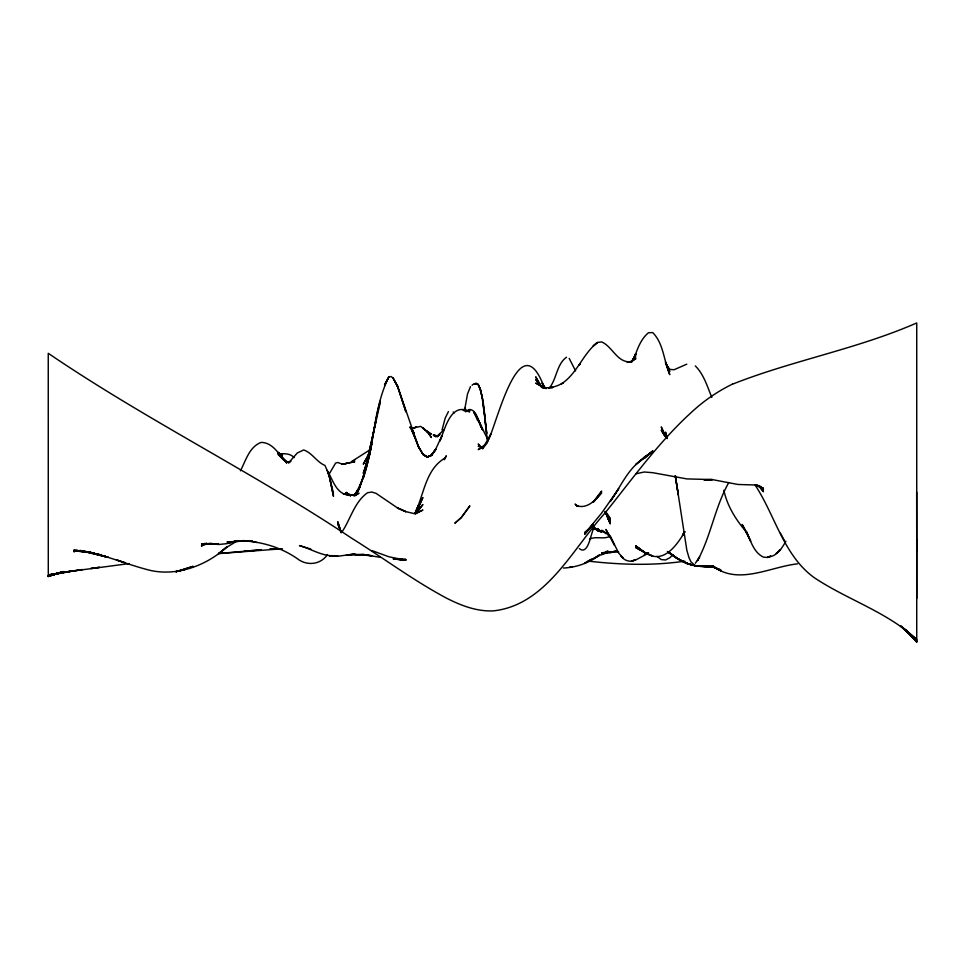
<?xml version="1.0" encoding="UTF-8"?>
<svg xmlns="http://www.w3.org/2000/svg" width="965" height="965" viewBox="0 0 965 965"><rect width="100%" height="100%" fill="white"/><g stroke="black" fill="none" stroke-linecap="round" stroke-linejoin="round"><path stroke-width="1.45" d="M48.286 573.68L48.25 353.286C146.258 420.028 253.023 472.368 351.598 538.181C383.286 557.939 413.346 580.423 446.337 598.059C460.788 605.465 476.65 611.605 493.163 610.893C546.299 605.296 572.824 548.301 604.886 513.199C634.56 476.252 662.292 437 698.527 406.048A170.503 168.393 1.3 0 1 732.544 384.058M916.738 598.469L916.726 550.689M916.726 550.943L916.678 492.114M464.467 410.813L467.567 393.78L470.486 386.651M376.048 421.042L363.286 477.615L380.306 402.321M380.306 400.97C371.465 431.681 371.923 467.084 354.77 494.683L359.028 488.905L363.286 477.12L371.79 443.996L363.286 476.601L371.018 448.653M363.286 478.242C374.336 445.372 373.31 408.111 388.811 377.026L390.946 376.495L393.069 378.027L397.327 385.518L418.629 447.229L414.371 436.12L418.629 446.879L422.887 454.286L418.629 447.036L422.887 454.105L427.145 457.169L422.887 454.105L427.145 456.879L431.403 455.396L427.145 456.964L431.403 455.154L435.649 449.606L431.403 455.106L427.145 457.326L431.403 455.154L435.649 449.304L442.03 435.553L439.907 440.981C445.094 429.027 450.872 401.319 469.702 411.874L465.444 410.354L469.702 410.776L465.444 411.211L469.702 410.294L465.444 411.669L469.702 409.437C477.989 410.427 477.965 423.647 482.476 428.834L478.218 420.197L487.795 439.461M442.03 430.004L445.215 418.086L448.411 411.572M370.946 448.616L363.286 473.357L369.909 454.213M593.186 529.688C590.677 534.489 588.083 555.683 579.35 548.627M633.921 358.908C637.19 349.511 640.567 339.258 648.48 332.72L652.738 332.587C663.715 343.649 663.751 360.886 669.77 374.637L665.512 361.984L669.77 371.597L665.512 363.117L669.77 369.716L667.213 366.869M633.824 359.378L635.706 353.673L632.063 361.827L635.706 354.384L632.159 361.019M355.482 495.154L359.028 489.062L363.286 476.915L359.028 488.966L354.77 494.611L350.524 495.166L346.266 493.622L354.77 495.853L359.028 493.151L354.77 495.503L343.431 494.008M414.914 513.657L418.641 504.888L414.914 513.489C424.057 494.671 425.372 469.28 445.239 457.917L444.165 459.774M415.601 513.694L422.887 497.542L415.601 513.452M240.442 470.824C245.761 460.703 249.344 446.759 261.105 442.416C271.358 442.344 277.836 451.994 283.252 459.376L278.137 452.464L286.653 462.838L278.137 453.128L282.395 455.396L278.137 453.345L282.395 454.467L278.137 453.767C283.674 453.815 290.031 452.935 294.108 457.615M329.234 473.936L335.615 463.067L337.738 462.512L341.996 464.02L346.254 463.622L341.996 464.213L354.77 461.789L346.254 463.248M444.708 458.93L446.3 455.806L444.877 458.459M728.792 482.536C714.896 507.108 710.976 536.009 697.49 560.701L699.613 556.926L695.355 563.246M370.379 451.306L363.286 464.165L370.379 451.608M342.02 531.908C350.633 519.061 354.42 501.945 367.556 492.729L371.815 492.041L376.073 493.356L397.351 507.831L405.867 511.715L397.351 507.916L405.867 511.631L414.383 513.657L422.899 510.051L415.601 513.814M644.27 552.209L635.754 546.467L644.27 552.209L635.754 547.613L644.27 552.137L635.754 546.166L644.27 552.257L652.786 556.081L648.528 554.453C664.535 563.09 677.876 543.826 684.716 531.775L682.581 535.153L684.716 531.715M682.581 535.466L684.716 531.86M632.159 361.212L635.706 355.542L631.46 361.706L627.202 362.382L631.46 361.248L635.718 358.799L631.46 361.248L635.706 357.026L631.46 361.706C617.431 363.528 612.654 346.616 601.653 341.912L597.395 342.466L593.137 346.085L597.395 342.515C582.824 353.781 577.203 373.781 561.22 384.01L563.343 382.671C557.034 386.748 549.519 388.461 542.065 387.556L544.899 388.256M785.908 541.269C781.867 548.132 776.753 556.829 767.718 556.938L770.565 556.178M594.03 501.752L601.69 491.101L593.173 501.897L601.69 492.753C595.803 500.027 586.551 509.894 576.153 505.37L578.276 506.456L575.08 504.08L577.215 506.311M416.928 512.632L422.899 504.526L415.324 513.344M548.976 388.473C556.805 379.39 556.455 364.263 566.527 357.231M465.432 407.857L463.309 410.608L465.432 408.292M354.77 494.611L359.028 489.171M439.907 433.49L437.35 436.361L444.153 429.413M327.545 554.525C320.513 564.887 306.822 566.153 297.317 558.675C281.659 547.746 263.131 542.077 244.109 540.87L252.625 541.317L235.593 541.172L244.109 540.593L227.077 543.15L235.593 541.051L227.077 543.645L218.56 544.501L210.044 543.464L218.56 544.067L201.528 543.838L210.044 543.548L201.54 545.213L206.401 543.235M672.991 554.658L669.807 557.77L665.548 559.977L661.29 559.579L657.032 556.383M592.124 526.154L584.681 533.356L593.186 524.502L584.681 533.729L601.702 513.006L618.722 488.652L610.206 501.535C620.845 486.577 628.022 468.073 644.246 458.013L635.742 464.575L644.258 457.108L652.762 451.825L644.258 457.458L652.762 450.981L644.258 458.387L652.762 450.981M282.419 548.747L218.56 553.608L227.077 546.673C207.198 565.297 177.632 576.455 150.456 570.436C127.501 564.79 105.704 554.971 82.327 550.894L107.875 557.312L90.843 552.619L73.823 550.786L90.843 552.064L73.823 550.605L90.843 552.547L107.875 557.167L82.327 551.099L73.823 550.931L82.327 550.834L73.823 551.136L80.915 550.545L73.823 551.232L76.657 550.508L73.823 551.401L78.081 550.617L73.823 551.522L78.081 550.557L73.823 551.498L76.657 550.569M472.886 384.444L472.078 385.228M206.401 543.536L201.54 545.913L204.725 543.536M218.56 553.657L227.077 547.058L235.593 541.92M201.54 545.913L204.725 543.464M599.253 555.237C588.988 563.041 576.238 567.42 563.379 568.059M351.574 461.584L370.729 449.316M605.345 552.462L593.173 558.795L599.253 555.02M607.781 550.75L601.69 554.706L610.206 551.654L601.69 552.849L610.206 552.861L615.887 551.087M589.531 560.291L584.657 563.283L591.955 558.795M647.925 553.5L635.754 559.941L631.496 561.111L635.754 559.591C630.507 562.957 623.86 560.786 620.845 555.575L622.98 557.891L618.722 553.126L610.206 536.166C603.668 539.857 595.924 535.768 589.531 539.206M351.574 461.753L354.77 460.112M647.925 552.8L644.27 554.67L648.528 552.583M435.649 436.856L439.907 434.793M476.071 383.31L473.948 384.335L476.071 383.358L478.206 384.492C485.648 401.536 484.044 421.054 487.409 439.111M732.592 384.142C792.723 360.367 857.222 349.004 916.738 322.949L916.738 642.014L905.218 629.409M686.791 364.167L674.028 369.752L669.77 369.366L667.213 366.724M770.914 556.214L767.718 557.468L763.46 557.155C753.641 552.438 750.71 540.738 746.428 531.631L750.686 541.256L742.169 524.478L746.428 532.113C736.018 519.906 727.272 506.251 723.859 490.292M58.298 572.993L48.286 576.612M48.286 576.407L63.244 571.545L48.286 576.153L63.244 571.811L48.286 576.033L63.244 571.943L48.286 575.9L64.595 571.835L48.286 575.623L73.823 570.701L48.286 574.778M60.518 572.402L48.286 576.286L63.244 571.69M73.823 551.498L76.657 550.593M437.772 435.517L435.649 436.168L437.772 435.673L435.649 436.011L433.514 435.01L435.649 436.108L437.772 435.866L433.514 435.275L437.772 436.349L433.514 434.853L435.649 436.289L433.514 434.793M615.887 550.906L610.206 552.294L618.722 551.992M286.653 462.283L290.911 461.282L288.788 462.657L297.292 452.983L303.685 449.955C312.165 452.778 316.629 462.03 324.976 465.456L329.234 475.371L333.492 496.3L329.234 476.119L333.492 493.501M635.742 473.851L644.258 472.006L652.774 472.693L686.827 478.905L712.363 479.593L737.911 484.466L754.944 484.985L763.46 488.302L757.38 485.093M73.823 551.28L78.081 550.508M797.524 563.85C769.6 566.889 737.827 585.96 712.375 565.623L720.891 570.822L712.375 566.407C695.837 568.288 679.903 562.197 667.37 551.558M473.948 383.986L476.071 383.575M64.595 572.173L48.286 575.068L82.339 569.555L64.595 572.149L129.165 563.596M279.56 454.25L282.395 453.827M684.704 561.16C652.979 565.876 620.7 564.778 588.915 561.196M244.097 551.196L261.129 549.857L218.56 553.5M703.871 566.491L712.375 566.479L720.891 569.977L712.375 566.925L703.871 566.009L712.375 566.841L695.355 565.659L686.839 563.488L695.355 565.84L686.839 563.451L678.323 558.904C688.238 565.816 700.614 567.203 712.375 566.214M597.432 529.085L593.173 529.122L597.432 529.194L593.173 528.446L597.432 529.459L593.173 528.241L597.432 529.64L593.173 527.831L597.432 530.062L593.173 527.3L597.432 530.448L601.69 532.185L597.432 528.567L601.69 532.306M397.363 559.435L405.879 559.41L397.363 559.242L405.879 560.038L393.105 558.819L405.879 560.207L388.847 556.757L371.815 550.545M363.298 554.73L367.556 554.766M256.871 542.487L249.428 540.822M433.514 435.505L437.772 436.65L435.649 435.758M82.327 551.329L73.823 550.122L82.327 551.341M380.331 557.36L363.31 554.489L371.827 555.744L354.794 554.489L363.31 554.501L346.278 555.285L354.794 553.922L337.762 556.286L329.246 555.647L337.762 555.756C324.059 557.493 312.141 549.242 299.452 545.611L310.802 549.049M350.524 495.407L346.266 493.212L350.524 495.274L346.266 494.201L350.524 495.443L346.266 493.019L350.512 495.612L346.266 492.862L350.512 495.745L346.266 492.596L348.811 495.262M478.218 446.312L482.476 447.555L478.218 449.618L486.734 443.514L482.476 448.834L490.992 433.804L486.734 442.983C495.274 432.404 518.748 319.077 544.2 387.279L542.065 383.008L545.611 388.497M350.524 495.395C336.109 494.912 333.275 480.256 327.099 470.305M427.133 432.115L431.391 434.105L424.998 429.715L427.133 431.765L420.74 426.373L412.224 428.183L410.101 427.869L414.359 428.243L410.101 427.399L412.224 428.52L410.101 426.82M288.788 462.959L278.137 454.406L283.457 459.726M546.323 388.606L535.684 383.093L542.065 386.688L535.684 379.486L540.472 385.855M605.948 532.945L601.69 530.268L605.948 533.705M609.144 534.526L605.948 532.439L610.206 537.541L605.948 529.471L614.464 545.129L610.206 536.166M756.162 484.647L763.46 489.677L759.202 485.552M693.232 563.777L691.097 562.052L688.974 557.661L686.839 550.219L675.331 475.649M453.2 412.019L454.262 412.923M901.503 626.261L916.738 640.688L900.417 625.911L916.738 639.481C887.197 611.955 847.74 599.928 814.557 577.878C783.568 555.804 775.16 515.214 754.944 484.816M902.456 627.274L916.738 641.568L905.52 629.602M348.811 495.154L346.266 492.331L348.811 495.407M695.307 365.904C703.871 374.432 707.261 386.482 711.82 397.363M481.631 447.965L478.218 443.996L481.631 448.218M286.653 462.838L278.137 452.875L282.395 455.878L278.137 453.176L283.252 459.678M909.054 632.968L916.738 642.039L910.019 634.089M569.193 358.389L575.586 370.898M758.731 486.01L763.46 491.74L759.202 485.89M278.137 452.416L283.252 459.388M667.237 438.641L661.266 430.294L664.825 436.373M605.948 512.198L610.206 518.157M605.562 511.908L610.206 519.279L605.562 512.017M488.157 440.064L486.734 437.905L488.157 440.378M411.524 429.087L414.359 433.611L411.524 428.93M541.353 386.736L535.684 376.808L541.353 387.037M780.492 533.271L784.75 541.256M605.236 511.993L610.206 521.305L605.948 512.427M666.139 437.193L661.266 426.928L664.994 436.24M480.341 389.112L478.206 384.553L476.071 383.756L478.206 384.492L480.341 389.112L482.464 398.774L480.341 389.076M605.091 511.414L610.206 523.235L605.658 512.403M473.96 411.874L477.675 420.716M327.63 472.343L329.234 476.155M605.658 512.524L610.206 523.537M605.405 512.041L610.206 523.838M340.947 531.775L337.762 523.766L340.947 531.992M341.164 532.137L337.762 521.727L341.164 532.789M666.948 437.459L665.524 432.079L666.948 437.845M675.235 476.047L678.311 494.949L675.391 475.914M916.738 539.773L916.738 550.822M388.811 376.989L384.553 384.939L388.811 377.026M469.726 506.082L461.21 517.783L454.829 523.235L461.21 517.554L469.726 506.082M435.649 449.292L431.403 455.589L435.649 449.304M359.028 488.869L354.77 494.936L359.028 488.905M580.375 363.443L579.314 364.939L580.375 363.443M593.186 523.971L584.681 534.152L593.186 524.031M780.492 549.688L776.234 553.488L780.492 549.736M592.124 526.058L584.681 532.608L592.124 526.106M416.482 426.952L414.359 427.821L416.482 427.025M193.024 566.383L175.992 571.726L193.024 566.383M64.595 571.702L48.286 575.9L64.595 571.702M184.508 569.603L175.992 571.582L184.508 569.664M64.595 572.04L48.286 575.345L64.595 572.112M99.371 567.323L90.855 568.481L99.371 567.372M571.895 566.925L569.76 567.191L571.895 566.998M552.704 387.52L550.581 387.628L552.704 387.52M235.593 541.546L227.077 541.98L235.593 541.667M278.161 548.832L269.645 549.23L278.161 548.904M712.363 479.593L703.859 479.738L712.363 479.617M597.432 529.194L593.173 528.663L597.432 529.303M99.359 554.489L90.843 552.776L99.359 554.489M601.69 531.534L597.432 530.629L593.173 526.516L597.432 530.448L601.69 531.534M107.875 557.251L99.359 554.815L107.875 557.3M124.907 562.667L116.391 559.869L124.907 562.776M648.528 554.067L644.27 552.257L635.754 545.864L644.27 552.257L648.528 554.067M686.839 563.343L678.323 559.205L669.807 553.138L678.323 559.085L686.839 563.343M427.145 456.807L422.887 454.431L427.145 456.879M678.323 559.169L669.807 552.981L678.323 559.205M669.807 553.198L667.671 551.498L669.807 553.295M424.998 429.859L422.875 427.64L424.998 429.859M283.252 459.316L278.137 452.549L283.252 459.28M431.391 437.459L427.133 431.415L431.391 437.459M478.218 419.305L473.96 412.489L478.218 419.546L482.476 429.835L478.218 419.305M397.327 386.145L393.069 378.039L397.327 386.145M414.359 436.18L411.319 429.341L414.359 436.18M405.855 411.693L397.327 385.59L405.855 411.693M484.599 414.829L482.464 399.305L486.734 433.394L484.599 414.829"/></g></svg>
